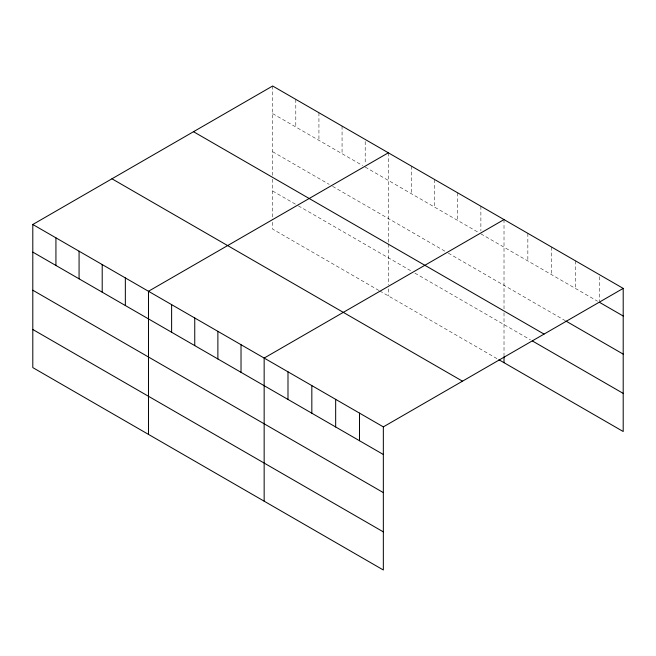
<?xml version="1.0" encoding="UTF-8"?>
<svg xmlns="http://www.w3.org/2000/svg" width="656" height="656" viewBox="0 0 656 656"><rect width="100%" height="100%" fill="white"/><g stroke="black" fill="none" stroke-linecap="round" stroke-linejoin="round"><path stroke-width="0.49" stroke-dasharray="3.28 2.46" d="M272.658 113.627L362.629 165.574M365.203 167.059L479.167 232.855M480.881 233.848L597.6 301.235M272.658 151.741L329.214 184.393M332.641 186.37L447.466 252.667M448.319 253.159L564.931 320.481M272.658 191.011L295.799 204.369M298.365 205.853L411.476 271.149M414.904 273.134L530.499 339.874M378.914 290.469L272.658 229.124L272.658 219.096M379.767 290.961L498.019 359.234M599.363 276.676L599.363 301.227M575.525 260.875L575.525 288.492M551.688 247.107L551.688 274.725M527.85 233.347L527.85 260.965M504.013 219.588L504.013 308.878M504.013 312.805L504.013 355.675M480.881 206.23L480.881 230.781M457.749 192.872L457.749 220.49M434.608 179.514L434.608 207.132M411.476 166.157L411.476 193.774M388.336 152.799L388.336 243.073M388.336 244.057L388.336 284.876M388.336 288.886L388.336 295.905M365.203 141.491L365.203 163.992M342.063 126.083L342.063 153.701M318.931 112.725L318.931 140.343M295.799 99.368L295.799 126.985M272.658 86.01L272.658 175.3M272.658 179.227L272.658 218.087"/><path stroke-width="0.98" d="M32.8 224.491L383.342 426.876L383.342 569.99L32.8 367.606L32.8 224.491L272.658 86.01L623.2 288.394L623.2 431.509L498.872 359.726M388.336 152.799L148.477 291.28L148.477 434.387M504.013 219.588L264.155 358.069L264.155 501.176M383.342 426.876L623.2 288.394M599.363 302.252L623.2 316.012M565.816 320.997L623.2 354.125M193.504 131.708L544.045 334.093M532.27 340.89L623.2 393.395M111.955 178.793L462.496 381.177M32.8 252.109L383.342 454.493M32.8 290.223L383.342 492.607M32.8 329.492L383.342 531.877M504.013 356.675L504.013 362.694M359.504 413.116L359.504 440.734M335.667 399.356L335.667 426.974M311.83 385.589L311.83 413.206M287.992 371.829L287.992 399.447M241.023 344.712L241.023 372.329M217.882 331.354L217.882 358.971M194.75 317.996L194.75 345.614M171.618 304.638L171.618 332.256M125.345 277.923L125.345 305.54M102.205 264.565L102.205 292.182M79.073 251.207L79.073 278.825M55.932 237.849L55.932 265.467"/></g></svg>
